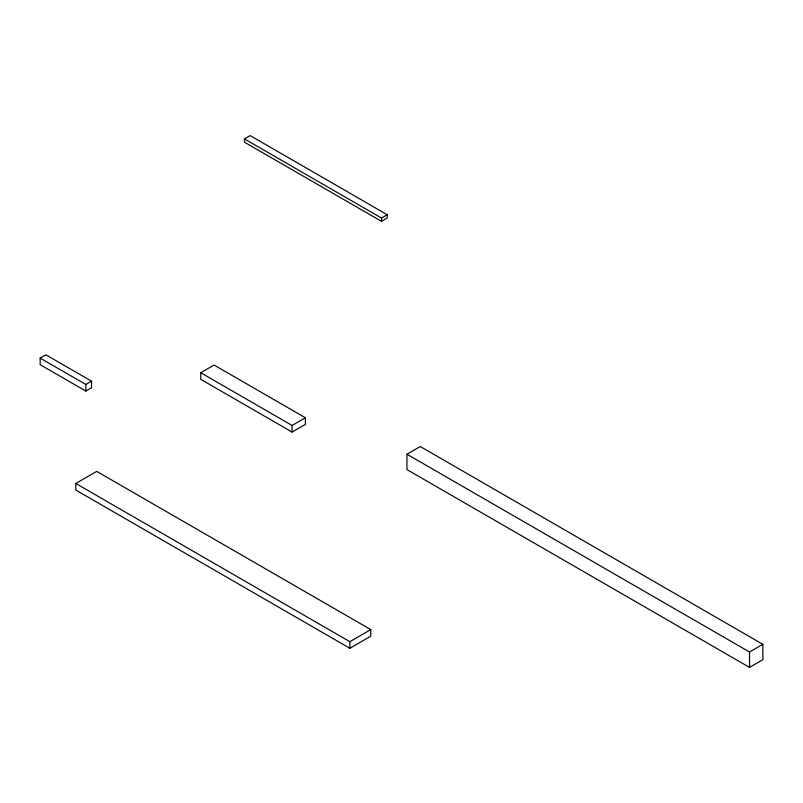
<?xml version="1.0" encoding="UTF-8"?>
<svg xmlns="http://www.w3.org/2000/svg" width="803" height="803" viewBox="0 0 803 803"><rect width="100%" height="100%" fill="white"/><g stroke="black" fill="none" stroke-linecap="round" stroke-linejoin="round"><path stroke-width="1.2" d="M244.463 138.909L250.175 135.607L387.197 214.722L387.197 218.025L381.495 221.317L244.463 142.201L244.463 138.909L381.495 218.025L387.197 214.722M40.15 358.098L45.861 354.806L91.532 381.174L91.532 387.769L85.831 391.061L40.15 364.692L40.15 358.098L85.831 384.466L91.532 381.174M200.74 372.733L214.06 365.034L305.421 417.781L305.421 424.375L292.091 432.064L200.74 379.327L200.74 372.733L292.091 425.47L305.421 417.781M75.793 483.466L96.731 471.381L370.785 629.602L370.785 636.197L349.857 648.282L75.793 490.061L75.793 483.466L349.857 641.687L370.785 629.602M406.96 454.227L420.28 446.528L762.85 644.317L762.85 659.695L749.53 667.393L406.96 469.604L406.96 454.227L749.53 652.006L762.85 644.317M749.53 652.006L749.53 667.393M381.495 218.025L381.495 221.317M349.857 641.687L349.857 648.282M292.091 425.47L292.091 432.064M85.831 384.466L85.831 391.061"/></g></svg>
